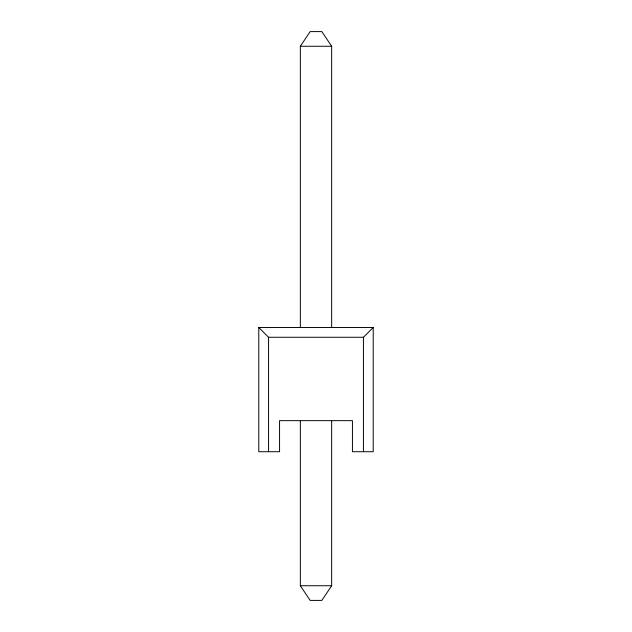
<?xml version="1.0" encoding="UTF-8"?>
<svg xmlns="http://www.w3.org/2000/svg" width="632" height="632" viewBox="0 0 632 632"><rect width="100%" height="100%" fill="white"/><g stroke="black" fill="none" stroke-linecap="round" stroke-linejoin="round"><path stroke-width="0.95" d="M300.35 327.495L300.35 46.27L310.13 31.6L321.87 31.6L331.65 46.27L331.65 327.495M331.65 421.062L331.65 585.73L321.87 600.4L310.13 600.4L300.35 585.73L300.35 421.062M363.44 451.722L363.44 337.275L373.22 327.495L258.78 327.495L258.78 451.722L279.565 451.722L279.565 420.659L352.435 420.659L352.435 451.722L373.22 451.722L373.22 327.495M300.35 46.27L331.65 46.27M258.78 327.495L268.56 337.275L363.44 337.275M300.35 585.73L331.65 585.73M268.56 337.275L268.56 451.722"/></g></svg>
